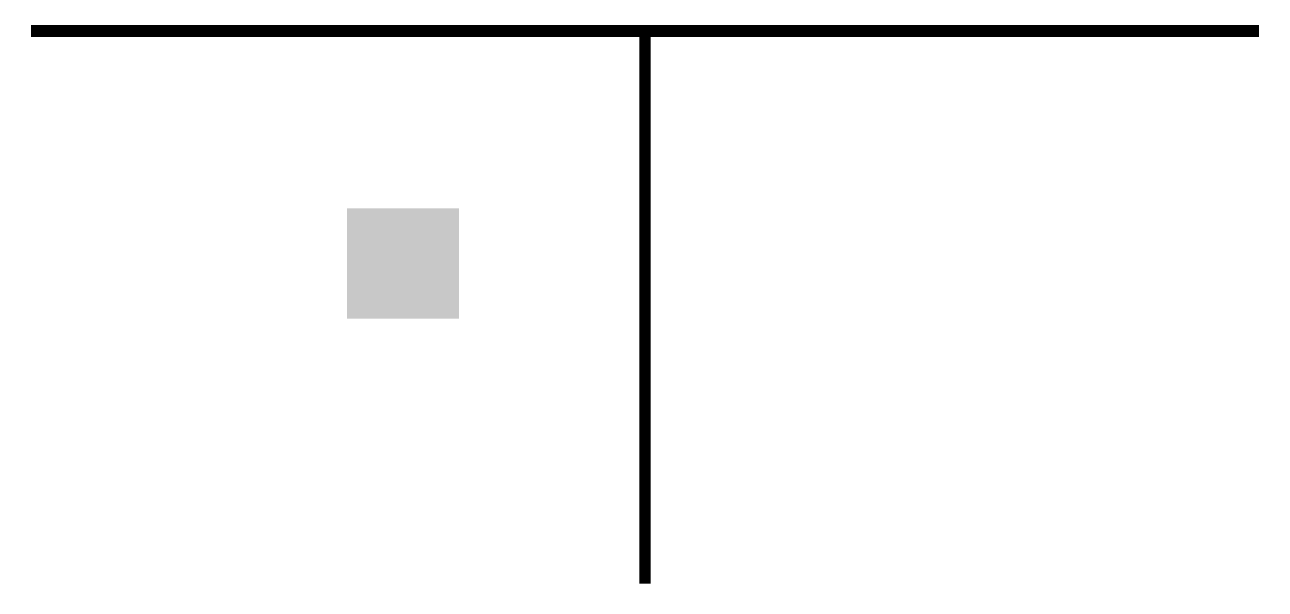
# Model space of a CAD drawing. Extents: x 2.5 to 13.8, y 1.3 to 6.4.
import ezdxf

# ---------------------------------------------------------------- set-up
doc = ezdxf.new("R2010")
doc.units = 0
doc.header["$MEASUREMENT"] = 0
doc.layers.get('0').update_dxf_attribs({"linetype": 'CONTINUOUS'})

msp = doc.modelspace()

# ---------------------------------------------------------------- hatches: boundary and pattern name
msp.add_hatch(color=256).paths.add_polyline_path([(6.433, 4.74), (5.411, 4.74), (5.411, 3.734), (6.433, 3.734)])

# ---------------------------------------------------------------- linework, layer by layer
for points, const_width in [([(2.53, 6.358), (13.73, 6.358)], 0.112), ([(8.13, 6.359), (8.13, 1.319)], 0.101)]:
    msp.add_lwpolyline(points, dxfattribs=dict(const_width=const_width))

doc.saveas('drawing.dxf')
